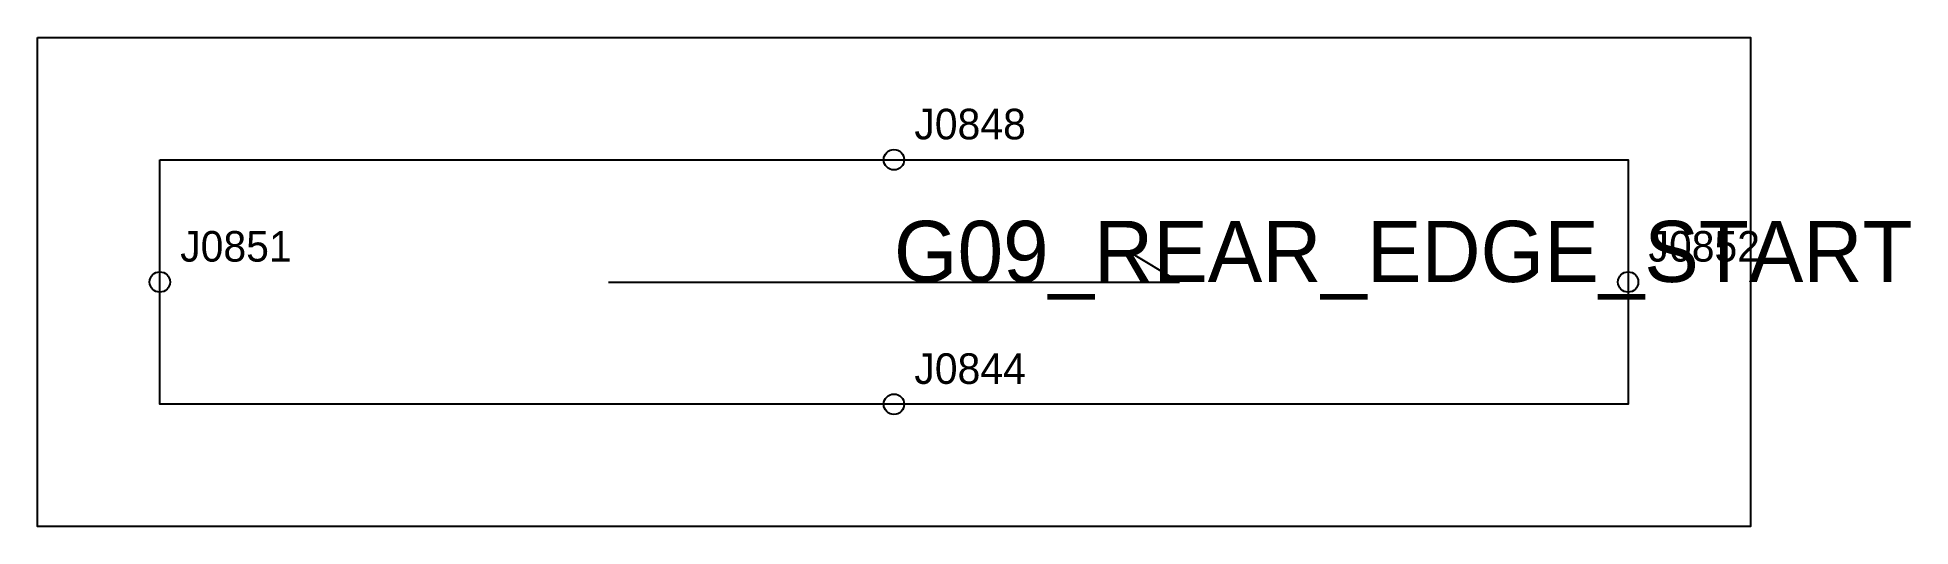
# Model space of a CAD drawing. Header units: millimetres. Extents: x -12 to 172, y -36 to 12.
import ezdxf

# ---------------------------------------------------------------- set-up
doc = ezdxf.new("R2010")
doc.units = ezdxf.units.MM
for name, color, linetype in [('CUT', 1, 'Continuous'), ('GRAIN', 3, 'Continuous'), ('LABEL', 7, 'Continuous'), ('NOTCH', 2, 'Continuous'), ('SEW', 5, 'Continuous')]:
    doc.layers.add(name, color=color, linetype=linetype)

msp = doc.modelspace()

# ---------------------------------------------------------------- linework, layer by layer
at = {"layer": 'CUT'}
msp.add_lwpolyline([(-12, 12), (156, 12), (156, -36), (-12, -36), (-12, 12)], close=True, dxfattribs=at)
at = {"layer": 'GRAIN'}
for p, q in [((100, -12), (95, -9)), ((44, -12), (100, -12))]:
    msp.add_line(p, q, dxfattribs=at)
at = {"layer": 'NOTCH'}
for centre in [(72, 0), (0, -12), (144, -12), (72, -24)]:
    msp.add_circle(centre, 1, dxfattribs=at)
at = {"layer": 'SEW'}
msp.add_lwpolyline([(0, 0), (144, 0), (144, -24), (0, -24)], close=True, dxfattribs=at)

# ---------------------------------------------------------------- texts
at = {"layer": 'LABEL'}
for s, height, p in [('J0848', 3, (74, 2)), ('J0851', 3, (2, -10)), ('G09_REAR_EDGE_START', 6, (72, -12)), ('J0852', 3, (146, -10)), ('J0844', 3, (74, -22))]:
    msp.add_text(s, height=height, dxfattribs=at).set_placement(p)

doc.saveas('drawing.dxf')
